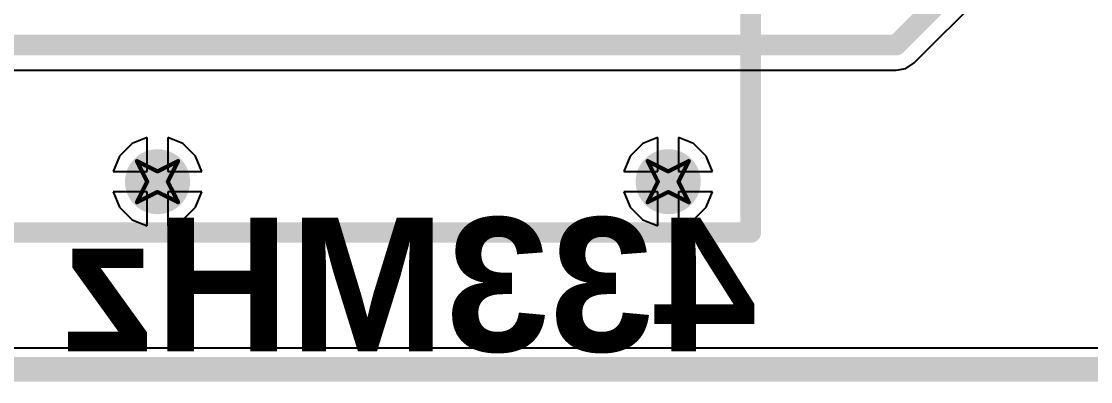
# Model space of a CAD drawing. Header units: inches. Extents: x -48 to 200, y -49 to 27.
# Drawn here: x 3.277 to 3.796, y -0.075 to 0.1 of the extents above; entities that cross this region are included whole.
import ezdxf

# ---------------------------------------------------------------- set-up
doc = ezdxf.new("R2010")
doc.units = ezdxf.units.IN
doc.header["$MEASUREMENT"] = 0
for name, color, linetype in [('Board Outline', 216, 'Continuous'), ('Bottom Layer', 5, 'Continuous'), ('Bottom Overlay', 54, 'Continuous'), ('Bottom Solder', 6, 'Continuous'), ('Drill Drawing', 1, 'Continuous'), ('Top Layer', 1, 'Continuous'), ('Top Solder', 216, 'Continuous'), ('Via Holes', 16, 'Continuous')]:
    doc.layers.add(name, color=color, linetype=linetype)
doc.styles.add('Arial_Bold', font='', dxfattribs={"height": 0.2})
doc.styles.get('Arial_Bold').set_extended_font_data('Arial', bold=True)

# ---------------------------------------------------------------- blocks, each defined once
blk = doc.blocks.new('HDR_1_9_F______R_A_B_18')
at = {"layer": 'Bottom Overlay'}
for points in [[(0.86584, 0.40651, 0.01, 0.01, 0), (-0.06584, 0.40651, 0.01, 0.01, 0)], [(-0.06584, 0.40651, 0.01, 0.01, 0), (-0.06584, 0.058, 0.01, 0.01, 0)]]:
    blk.add_lwpolyline(points, format="xyseb", dxfattribs=at)
blk.add_lwpolyline([(-0.06834, 0.40651, 0.005, 0.005, 1), (-0.06334, 0.40651, 0.005, 0.005, 1)], format="xyseb", close=True, dxfattribs=at)
blk.add_lwpolyline([(-0.06834, 0.40651, 0.005, 0.005, 1), (-0.06334, 0.40651, 0.005, 0.005, 1)], format="xyseb", close=True, dxfattribs=at)

msp = doc.modelspace()

# ---------------------------------------------------------------- hatches: boundary and pattern name
at = {"layer": 'Bottom Layer'}
h = msp.add_hatch(color=5, dxfattribs=at)
edge = h.paths.add_edge_path()
edge.add_arc((3.34272, 0.02222), 0.01181, 0, 360)
h = msp.add_hatch(color=5, dxfattribs=at)
edge = h.paths.add_edge_path()
edge.add_arc((3.59076, 0.02222), 0.01181, 0, 360)
at = {"layer": 'Bottom Solder'}
h = msp.add_hatch(color=6, dxfattribs=at)
edge = h.paths.add_edge_path()
edge.add_arc((3.34272, 0.02222), 0.01581, 0, 360)
h = msp.add_hatch(color=6, dxfattribs=at)
edge = h.paths.add_edge_path()
edge.add_arc((3.59076, 0.02222), 0.01581, 0, 360)
at = {"layer": 'Top Layer'}
h = msp.add_hatch(color=1, dxfattribs=at)
edge = h.paths.add_edge_path()
edge.add_arc((3.34272, 0.02222), 0.01181, 0, 360)
h = msp.add_hatch(color=1, dxfattribs=at)
edge = h.paths.add_edge_path()
edge.add_arc((3.59076, 0.02222), 0.01181, 0, 360)
at = {"layer": 'Top Solder'}
h = msp.add_hatch(color=216, dxfattribs=at)
edge = h.paths.add_edge_path()
edge.add_arc((3.34272, 0.02222), 0.01581, 0, 360)
h = msp.add_hatch(color=216, dxfattribs=at)
edge = h.paths.add_edge_path()
edge.add_arc((3.59076, 0.02222), 0.01581, 0, 360)
at = {"layer": 'Via Holes'}
h = msp.add_hatch(color=7, dxfattribs=at)
edge = h.paths.add_edge_path()
edge.add_arc((3.34272, 0.02222), 0.00591, 0, 360)
h = msp.add_hatch(color=7, dxfattribs=at)
edge = h.paths.add_edge_path()
edge.add_arc((3.59076, 0.02222), 0.00591, 0, 360)

# ---------------------------------------------------------------- linework, layer by layer
at = {"layer": 'Board Outline'}
msp.add_lwpolyline([(-0.067, -0.069, 0.012, 0.012, 0), (3.933, -0.069, 0.012, 0.012, 0)], format="xyseb", dxfattribs=at)
at = {"layer": 'Bottom Layer'}
for p, q in [((3.71018, 0.07996), (3.77843, 0.14821)), ((3.70621, 0.07731), (3.71018, 0.07996)), ((2.90138, 0.07638), (3.70153, 0.07638)), ((3.70153, 0.07638), (3.70621, 0.07731)), ((3.33772, 0.04376), (3.33037, 0.04071)), ((3.33772, 0.02722), (3.33772, 0.04376)), ((3.35508, 0.04071), (3.34772, 0.04376)), ((3.34772, 0.04376), (3.34772, 0.02722)), ((3.58576, 0.04376), (3.5784, 0.04071)), ((3.58576, 0.02722), (3.58576, 0.04376)), ((3.60311, 0.04071), (3.59576, 0.04376)), ((3.59576, 0.04376), (3.59576, 0.02722)), ((3.33037, 0.04071), (3.32423, 0.03458)), ((3.36122, 0.03458), (3.35508, 0.04071)), ((3.5784, 0.04071), (3.57227, 0.03458)), ((3.60925, 0.03458), (3.60311, 0.04071)), ((3.32423, 0.03458), (3.32119, 0.02722)), ((3.36426, 0.02722), (3.36122, 0.03458)), ((3.57227, 0.03458), (3.56922, 0.02722)), ((3.61229, 0.02722), (3.60925, 0.03458)), ((3.32119, 0.02722), (3.33772, 0.02722)), ((3.34772, 0.02722), (3.36426, 0.02722)), ((3.56922, 0.02722), (3.58576, 0.02722)), ((3.59576, 0.02722), (3.61229, 0.02722)), ((3.33772, 0.01722), (3.32119, 0.01722)), ((3.32119, 0.01722), (3.32423, 0.00987)), ((3.33772, 0.00068), (3.33772, 0.01722)), ((3.36426, 0.01722), (3.34772, 0.01722)), ((3.34772, 0.01722), (3.34772, 0.00068)), ((3.36122, 0.00987), (3.36426, 0.01722)), ((3.58576, 0.01722), (3.56922, 0.01722)), ((3.56922, 0.01722), (3.57227, 0.00987)), ((3.58576, 0.00068), (3.58576, 0.01722)), ((3.61229, 0.01722), (3.59576, 0.01722)), ((3.59576, 0.01722), (3.59576, 0.00068)), ((3.60925, 0.00987), (3.61229, 0.01722)), ((3.32423, 0.00987), (3.33037, 0.00373)), ((3.35508, 0.00373), (3.36122, 0.00987)), ((3.57227, 0.00987), (3.5784, 0.00373)), ((3.60311, 0.00373), (3.60925, 0.00987)), ((3.33037, 0.00373), (3.33772, 0.00068)), ((3.34772, 0.00068), (3.35508, 0.00373)), ((3.5784, 0.00373), (3.58576, 0.00068)), ((3.59576, 0.00068), (3.60311, 0.00373)), ((3.9228, -0.0588), (-0.0568, -0.0588))]:
    msp.add_line(p, q, dxfattribs=at)
for points in [[(3.70153, 0.08862, 0.01, 0.01, 0), (3.76978, 0.15686, 0.01, 0.01, 0)], [(2.90138, 0.08862, 0.01, 0.01, 0), (3.70153, 0.08862, 0.01, 0.01, 0)]]:
    msp.add_lwpolyline(points, format="xyseb", dxfattribs=at)
msp.add_lwpolyline([(3.69903, 0.08862, 0.005, 0.005, 1), (3.70403, 0.08862, 0.005, 0.005, 1)], format="xyseb", close=True, dxfattribs=at)
msp.add_lwpolyline([(3.69903, 0.08862, 0.005, 0.005, 1), (3.70403, 0.08862, 0.005, 0.005, 1)], format="xyseb", close=True, dxfattribs=at)
at = {"layer": 'Drill Drawing'}
for points in [[(3.33272, 0.03222, 0.002, 0.002, 0), (3.34272, 0.02722, 0.002, 0.002, 0)], [(3.33272, 0.03222, 0.002, 0.002, 0), (3.33772, 0.02222, 0.002, 0.002, 0)], [(3.34272, 0.02722, 0.002, 0.002, 0), (3.35272, 0.03222, 0.002, 0.002, 0)], [(3.34772, 0.02222, 0.002, 0.002, 0), (3.35272, 0.03222, 0.002, 0.002, 0)], [(3.58076, 0.03222, 0.002, 0.002, 0), (3.59076, 0.02722, 0.002, 0.002, 0)], [(3.58076, 0.03222, 0.002, 0.002, 0), (3.58576, 0.02222, 0.002, 0.002, 0)], [(3.59076, 0.02722, 0.002, 0.002, 0), (3.60076, 0.03222, 0.002, 0.002, 0)], [(3.59576, 0.02222, 0.002, 0.002, 0), (3.60076, 0.03222, 0.002, 0.002, 0)], [(3.33272, 0.01222, 0.002, 0.002, 0), (3.33772, 0.02222, 0.002, 0.002, 0)], [(3.34772, 0.02222, 0.002, 0.002, 0), (3.35272, 0.01222, 0.002, 0.002, 0)], [(3.58076, 0.01222, 0.002, 0.002, 0), (3.58576, 0.02222, 0.002, 0.002, 0)], [(3.59576, 0.02222, 0.002, 0.002, 0), (3.60076, 0.01222, 0.002, 0.002, 0)], [(3.33272, 0.01222, 0.002, 0.002, 0), (3.34272, 0.01722, 0.002, 0.002, 0)], [(3.34272, 0.01722, 0.002, 0.002, 0), (3.35272, 0.01222, 0.002, 0.002, 0)], [(3.58076, 0.01222, 0.002, 0.002, 0), (3.59076, 0.01722, 0.002, 0.002, 0)], [(3.59076, 0.01722, 0.002, 0.002, 0), (3.60076, 0.01222, 0.002, 0.002, 0)]]:
    msp.add_lwpolyline(points, format="xyseb", dxfattribs=at)
for points in [[(3.33222, 0.03222, 0.001, 0.001, 1), (3.33322, 0.03222, 0.001, 0.001, 1)], [(3.33222, 0.03222, 0.001, 0.001, 1), (3.33322, 0.03222, 0.001, 0.001, 1)], [(3.35222, 0.03222, 0.001, 0.001, 1), (3.35322, 0.03222, 0.001, 0.001, 1)], [(3.35222, 0.03222, 0.001, 0.001, 1), (3.35322, 0.03222, 0.001, 0.001, 1)], [(3.58026, 0.03222, 0.001, 0.001, 1), (3.58126, 0.03222, 0.001, 0.001, 1)], [(3.58026, 0.03222, 0.001, 0.001, 1), (3.58126, 0.03222, 0.001, 0.001, 1)], [(3.60026, 0.03222, 0.001, 0.001, 1), (3.60126, 0.03222, 0.001, 0.001, 1)], [(3.60026, 0.03222, 0.001, 0.001, 1), (3.60126, 0.03222, 0.001, 0.001, 1)], [(3.34222, 0.02722, 0.001, 0.001, 1), (3.34322, 0.02722, 0.001, 0.001, 1)], [(3.34222, 0.02722, 0.001, 0.001, 1), (3.34322, 0.02722, 0.001, 0.001, 1)], [(3.59026, 0.02722, 0.001, 0.001, 1), (3.59126, 0.02722, 0.001, 0.001, 1)], [(3.59026, 0.02722, 0.001, 0.001, 1), (3.59126, 0.02722, 0.001, 0.001, 1)], [(3.33722, 0.02222, 0.001, 0.001, 1), (3.33822, 0.02222, 0.001, 0.001, 1)], [(3.33722, 0.02222, 0.001, 0.001, 1), (3.33822, 0.02222, 0.001, 0.001, 1)], [(3.34722, 0.02222, 0.001, 0.001, 1), (3.34822, 0.02222, 0.001, 0.001, 1)], [(3.34722, 0.02222, 0.001, 0.001, 1), (3.34822, 0.02222, 0.001, 0.001, 1)], [(3.58526, 0.02222, 0.001, 0.001, 1), (3.58626, 0.02222, 0.001, 0.001, 1)], [(3.58526, 0.02222, 0.001, 0.001, 1), (3.58626, 0.02222, 0.001, 0.001, 1)], [(3.59526, 0.02222, 0.001, 0.001, 1), (3.59626, 0.02222, 0.001, 0.001, 1)], [(3.59526, 0.02222, 0.001, 0.001, 1), (3.59626, 0.02222, 0.001, 0.001, 1)], [(3.34222, 0.01722, 0.001, 0.001, 1), (3.34322, 0.01722, 0.001, 0.001, 1)], [(3.34222, 0.01722, 0.001, 0.001, 1), (3.34322, 0.01722, 0.001, 0.001, 1)], [(3.59026, 0.01722, 0.001, 0.001, 1), (3.59126, 0.01722, 0.001, 0.001, 1)], [(3.59026, 0.01722, 0.001, 0.001, 1), (3.59126, 0.01722, 0.001, 0.001, 1)], [(3.33222, 0.01222, 0.001, 0.001, 1), (3.33322, 0.01222, 0.001, 0.001, 1)], [(3.33222, 0.01222, 0.001, 0.001, 1), (3.33322, 0.01222, 0.001, 0.001, 1)], [(3.35222, 0.01222, 0.001, 0.001, 1), (3.35322, 0.01222, 0.001, 0.001, 1)], [(3.35222, 0.01222, 0.001, 0.001, 1), (3.35322, 0.01222, 0.001, 0.001, 1)], [(3.58026, 0.01222, 0.001, 0.001, 1), (3.58126, 0.01222, 0.001, 0.001, 1)], [(3.58026, 0.01222, 0.001, 0.001, 1), (3.58126, 0.01222, 0.001, 0.001, 1)], [(3.60026, 0.01222, 0.001, 0.001, 1), (3.60126, 0.01222, 0.001, 0.001, 1)], [(3.60026, 0.01222, 0.001, 0.001, 1), (3.60126, 0.01222, 0.001, 0.001, 1)]]:
    msp.add_lwpolyline(points, format="xyseb", close=True, dxfattribs=at)
at = {"layer": 'Top Layer'}
for p, q in [((3.33772, 0.04376), (3.33037, 0.04071)), ((3.33772, 0.02722), (3.33772, 0.04376)), ((3.35508, 0.04071), (3.34772, 0.04376)), ((3.34772, 0.04376), (3.34772, 0.02722)), ((3.58576, 0.04376), (3.5784, 0.04071)), ((3.58576, 0.02722), (3.58576, 0.04376)), ((3.60311, 0.04071), (3.59576, 0.04376)), ((3.59576, 0.04376), (3.59576, 0.02722)), ((3.33037, 0.04071), (3.32423, 0.03458)), ((3.36122, 0.03458), (3.35508, 0.04071)), ((3.5784, 0.04071), (3.57227, 0.03458)), ((3.60925, 0.03458), (3.60311, 0.04071)), ((3.32423, 0.03458), (3.32119, 0.02722)), ((3.36426, 0.02722), (3.36122, 0.03458)), ((3.57227, 0.03458), (3.56922, 0.02722)), ((3.61229, 0.02722), (3.60925, 0.03458)), ((3.32119, 0.02722), (3.33772, 0.02722)), ((3.34772, 0.02722), (3.36426, 0.02722)), ((3.56922, 0.02722), (3.58576, 0.02722)), ((3.59576, 0.02722), (3.61229, 0.02722)), ((3.33772, 0.01722), (3.32119, 0.01722)), ((3.32119, 0.01722), (3.32423, 0.00987)), ((3.33772, 0.00068), (3.33772, 0.01722)), ((3.36426, 0.01722), (3.34772, 0.01722)), ((3.34772, 0.01722), (3.34772, 0.00068)), ((3.36122, 0.00987), (3.36426, 0.01722)), ((3.58576, 0.01722), (3.56922, 0.01722)), ((3.56922, 0.01722), (3.57227, 0.00987)), ((3.58576, 0.00068), (3.58576, 0.01722)), ((3.61229, 0.01722), (3.59576, 0.01722)), ((3.59576, 0.01722), (3.59576, 0.00068)), ((3.60925, 0.00987), (3.61229, 0.01722)), ((3.32423, 0.00987), (3.33037, 0.00373)), ((3.35508, 0.00373), (3.36122, 0.00987)), ((3.57227, 0.00987), (3.5784, 0.00373)), ((3.60311, 0.00373), (3.60925, 0.00987)), ((3.33037, 0.00373), (3.33772, 0.00068)), ((3.34772, 0.00068), (3.35508, 0.00373)), ((3.5784, 0.00373), (3.58576, 0.00068)), ((3.59576, 0.00068), (3.60311, 0.00373)), ((3.9228, -0.0588), (-0.0568, -0.0588))]:
    msp.add_line(p, q, dxfattribs=at)

# ---------------------------------------------------------------- block references
at = {"rotation": 180}
msp.add_blockref('HDR_1_9_F______R_A_B_18', (3.565, 0.404), dxfattribs=at)

# ---------------------------------------------------------------- texts
at = {"layer": 'Bottom Overlay', "style": 'Arial_Bold', "text_generation_flag": 2}
msp.add_text('433MHz RADIO MODULE', height=0.065, rotation=360, dxfattribs=at).set_placement((3.634, -0.06024))

doc.saveas('drawing.dxf')
